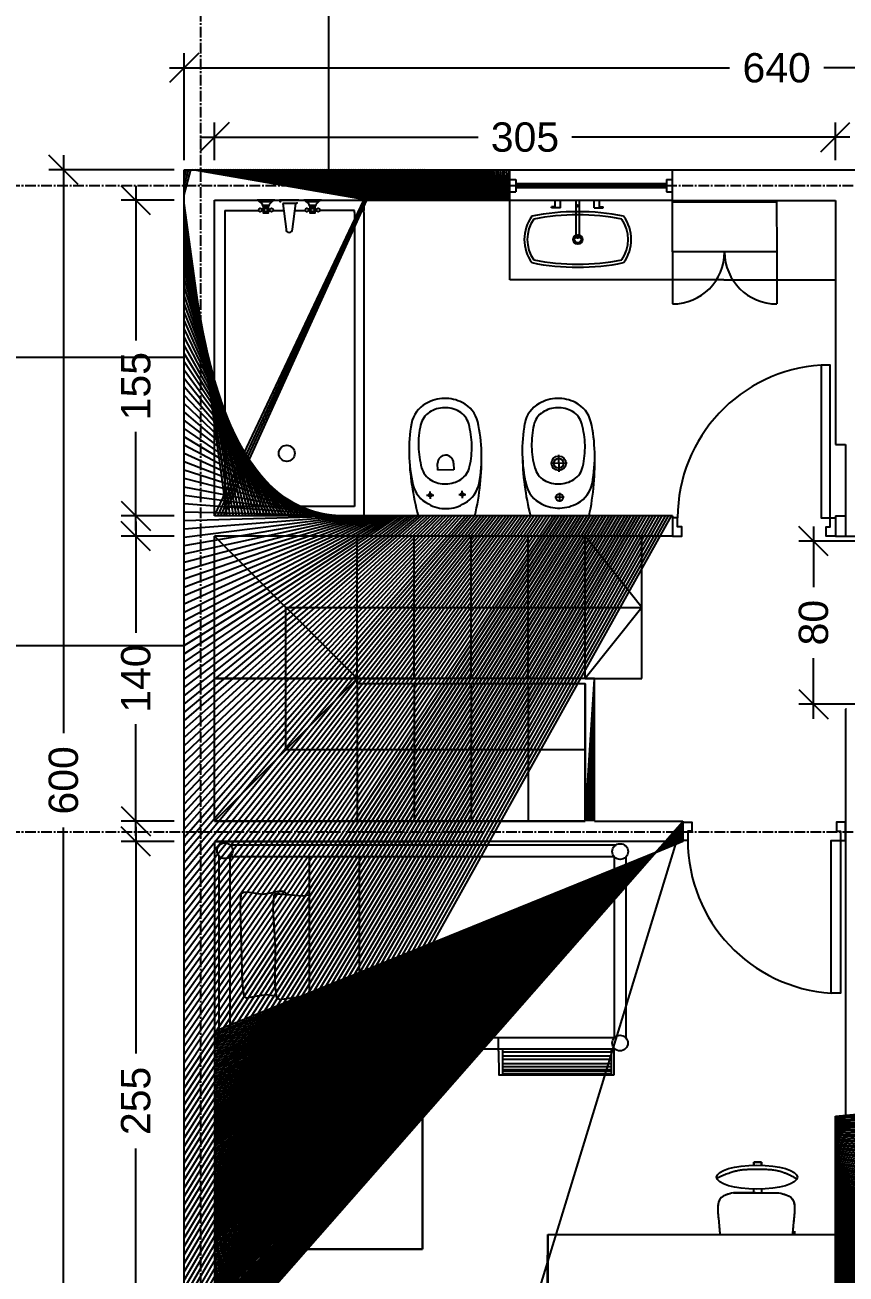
# Model space of a CAD drawing. Header units: inches. Extents: x 1683361338 to 1683364737, y 2652218797 to 2652228464.
# Drawn here: x 1683363530 to 1683363934, y 2652223080 to 2652223693 of the extents above; entities that cross this region are included whole.
import ezdxf

# ---------------------------------------------------------------- set-up
doc = ezdxf.new("R2010")
doc.units = ezdxf.units.IN
doc.header["$MEASUREMENT"] = 0
doc.linetypes.add('CENTER2', pattern=[1.125, 0.75, -0.125, 0.125, -0.125])
doc.linetypes.add('HIDDEN', pattern=[0.375, 0.25, -0.125])
doc.layers.get('DEFPOINTS').update_dxf_attribs({"color": 210})
for name, color, linetype in [('A-ANNO-DIMS', 1, 'Continuous'), ('A-ANNO-SYMB', 3, 'Continuous'), ('A-DOOR-FULL', 4, 'Continuous'), ('A-FLOR-LEVL', 7, 'Continuous'), ('A-FLOR-OVHD', 3, 'HIDDEN'), ('A-FLOR-STRS', 4, 'Continuous'), ('A-FURN', 5, 'Continuous'), ('A-FURNITURE', 9, 'Continuous'), ('A-GLAZ-FULL', 4, 'Continuous'), ('A-WALL-FULL-EXTR', 7, 'Continuous'), ('A-WALL-FULL-INTR', 7, 'Continuous'), ('G-ANNO-NPLT', 210, 'Continuous'), ('PROIETTATO', 2, 'Continuous')]:
    doc.layers.add(name, color=color, linetype=linetype)
doc.styles.add('ARIAL', font='Arial.ttf')
doc.dimstyles.new('TICK_36', dxfattribs={"dimtxt": 3.6, "dimasz": 3.6, "dimexe": 1.8, "dimexo": 1.2, "dimgap": 1.8, "dimtad": 0, "dimdec": 0, "dimzin": 0, "dimdsep": 46, "dimtxsty": 'ARIAL', "dimblk": 'OBLIQUE', "dimcen": 1.8, "dimdle": 1.8, "dimclrd": 256, "dimclrt": 256, "dimadec": 0, "dimazin": 0, "dimtfac": 1, "dimtdec": 0, "dimtmove": 1, "dimatfit": 3, "dimldrblk": 'OPEN90', "dimfxl": 1, "dimtfill": 1, "dimtolj": 1, "dimtzin": 0, "dimarcsym": 0})
pattern_1 = [(45, (821.122209072113, 3.615878105163574), (-2.474873734152916, 2.474873734152916), [])]

# ---------------------------------------------------------------- blocks, each defined once
blk = doc.blocks.new('_Oblique')
at = {"color": 0, "linetype": 'ByBlock', "lineweight": -2}
blk.add_line((-0.5, -0.5), (0.5, 0.5), dxfattribs=at)
blk = doc.blocks.new('*D155')
at = {"layer": 'A-ANNO-DIMS', "color": 0, "lineweight": -2, "ltscale": 5, "transparency": 16777216}
for p, q in [((1683363608.569101, 2652223627.049181), (1683363608.569101, 2652223679.487602)), ((1683364248.569104, 2652223627.111681), (1683364248.569104, 2652223679.487602))]:
    blk.add_line(p, q, dxfattribs=at)
at = {"layer": 'A-ANNO-DIMS', "lineweight": -2, "ltscale": 5, "transparency": 16777216}
for p, q in [((1683363601.369101, 2652223672.287602), (1683363876.53763, 2652223672.287602)), ((1683364255.769104, 2652223672.287602), (1683363922.959458, 2652223672.287602))]:
    blk.add_line(p, q, dxfattribs=at)
at = {"layer": 'DEFPOINTS', "color": 0, "ltscale": 5, "transparency": 16777216}
for p in [(1683364248.569104, 2652223672.287602), (1683363608.569101, 2652223622.249181), (1683364248.569104, 2652223622.311681)]:
    blk.add_point(p, dxfattribs=at)
at = {"layer": 'A-ANNO-DIMS', "lineweight": -2, "ltscale": 5, "transparency": 16777216, "xscale": 14.4, "yscale": 14.4, "zscale": 14.4, "rotation": 180}
blk.add_blockref('_Oblique', (1683363608.569101, 2652223672.287602), dxfattribs=at)
at = {"layer": 'A-ANNO-DIMS', "lineweight": -2, "ltscale": 5, "transparency": 16777216, "xscale": 14.4, "yscale": 14.4, "zscale": 14.4}
blk.add_blockref('_Oblique', (1683364248.569104, 2652223672.287602), dxfattribs=at)
at = {"layer": 'A-ANNO-DIMS', "lineweight": 25, "ltscale": 5, "transparency": 16777216, "insert": (1683363899.748544, 2652223672.287602), "char_height": 14.4, "attachment_point": 5, "style": 'ARIAL', "bg_fill": 3, "box_fill_scale": 1.25, "bg_fill_color": 256, "bg_fill_true_color": 13158600, "bg_fill_transparency": 0}
blk.add_mtext('\\A1;640', dxfattribs=at)
blk = doc.blocks.new('_Open90')
at = {"color": 0, "linetype": 'ByBlock', "lineweight": -2}
for p, q in [((-0.5, 0.5), (0, 0)), ((0, 0), (-1, 0)), ((0, 0), (-0.5, -0.5))]:
    blk.add_line(p, q, dxfattribs=at)
blk = doc.blocks.new('*D156')
at = {"layer": 'A-ANNO-DIMS', "lineweight": -2, "ltscale": 5, "transparency": 16777216}
for p, q in [((1683363549.339697, 2652223629.449181), (1683363549.339697, 2652223345.460094)), ((1683363549.339697, 2652223015.049179), (1683363549.339697, 2652223299.038266))]:
    blk.add_line(p, q, dxfattribs=at)
at = {"layer": 'A-ANNO-DIMS', "color": 0, "lineweight": -2, "ltscale": 5, "transparency": 16777216}
for p, q in [((1683363603.769101, 2652223622.249181), (1683363542.139697, 2652223622.249181)), ((1683363603.769101, 2652223022.249178), (1683363542.139697, 2652223022.249178))]:
    blk.add_line(p, q, dxfattribs=at)
at = {"layer": 'DEFPOINTS', "color": 0, "ltscale": 5, "transparency": 16777216}
for p in [(1683363608.569101, 2652223622.249181), (1683363549.339697, 2652223022.249178), (1683363608.569101, 2652223022.249178)]:
    blk.add_point(p, dxfattribs=at)
at = {"layer": 'A-ANNO-DIMS', "lineweight": -2, "ltscale": 5, "transparency": 16777216, "xscale": 14.4, "yscale": 14.4, "zscale": 14.4}
for p, rotation in [((1683363549.339697, 2652223622.249181), 90), ((1683363549.339697, 2652223022.249178), 270)]:
    blk.add_blockref('_Oblique', p, dxfattribs=dict(at, rotation=rotation))
at = {"layer": 'A-ANNO-DIMS', "lineweight": 25, "ltscale": 5, "transparency": 16777216, "insert": (1683363549.339697, 2652223322.24918), "char_height": 14.4, "attachment_point": 5, "rotation": 90, "style": 'ARIAL', "bg_fill": 3, "box_fill_scale": 1.25, "bg_fill_color": 256, "bg_fill_true_color": 13158600, "bg_fill_transparency": 0}
blk.add_mtext('\\A1;600', dxfattribs=at)
blk = doc.blocks.new('*D132')
at = {"layer": 'A-ANNO-DIMS', "lineweight": -2, "ltscale": 5, "transparency": 16777216}
for p, q in [((1683363584.900296, 2652223614.449181), (1683363584.900296, 2652223538.365406)), ((1683363584.900296, 2652223445.049181), (1683363584.900296, 2652223493.515202))]:
    blk.add_line(p, q, dxfattribs=at)
at = {"layer": 'A-ANNO-DIMS', "color": 0, "lineweight": -2, "ltscale": 5, "transparency": 16777216}
for p, q in [((1683363603.769101, 2652223607.249181), (1683363577.700296, 2652223607.249181)), ((1683363603.769101, 2652223452.24918), (1683363577.700296, 2652223452.24918))]:
    blk.add_line(p, q, dxfattribs=at)
at = {"layer": 'DEFPOINTS', "color": 0, "ltscale": 5, "transparency": 16777216}
for p in [(1683363608.569101, 2652223607.249181), (1683363584.900296, 2652223452.24918), (1683363608.569101, 2652223452.24918)]:
    blk.add_point(p, dxfattribs=at)
at = {"layer": 'A-ANNO-DIMS', "lineweight": -2, "ltscale": 5, "transparency": 16777216, "xscale": 14.4, "yscale": 14.4, "zscale": 14.4}
for p, rotation in [((1683363584.900296, 2652223607.249181), 90), ((1683363584.900296, 2652223452.24918), 270)]:
    blk.add_blockref('_Oblique', p, dxfattribs=dict(at, rotation=rotation))
at = {"layer": 'A-ANNO-DIMS', "lineweight": 25, "ltscale": 5, "transparency": 16777216, "insert": (1683363584.900296, 2652223515.940304), "char_height": 14.4, "attachment_point": 5, "rotation": 90, "style": 'ARIAL', "bg_fill": 3, "box_fill_scale": 1.25, "bg_fill_color": 256, "bg_fill_true_color": 13158600, "bg_fill_transparency": 0}
blk.add_mtext('\\A1;155', dxfattribs=at)
blk = doc.blocks.new('*D133')
at = {"layer": 'A-ANNO-DIMS', "lineweight": -2, "ltscale": 5, "transparency": 16777216}
for p, q in [((1683363584.902716, 2652223449.44918), (1683363584.902716, 2652223394.674283)), ((1683363584.902716, 2652223295.04918), (1683363584.902716, 2652223349.824078))]:
    blk.add_line(p, q, dxfattribs=at)
at = {"layer": 'A-ANNO-DIMS', "color": 0, "lineweight": -2, "ltscale": 5, "transparency": 16777216}
for p, q in [((1683363603.769101, 2652223442.24918), (1683363577.702716, 2652223442.24918)), ((1683363603.769101, 2652223302.24918), (1683363577.702716, 2652223302.24918))]:
    blk.add_line(p, q, dxfattribs=at)
at = {"layer": 'DEFPOINTS', "color": 0, "ltscale": 5, "transparency": 16777216}
for p in [(1683363608.569101, 2652223442.24918), (1683363584.902716, 2652223302.24918), (1683363608.569101, 2652223302.24918)]:
    blk.add_point(p, dxfattribs=at)
at = {"layer": 'A-ANNO-DIMS', "lineweight": -2, "ltscale": 5, "transparency": 16777216, "xscale": 14.4, "yscale": 14.4, "zscale": 14.4}
for p, rotation in [((1683363584.902716, 2652223442.24918), 90), ((1683363584.902716, 2652223302.24918), 270)]:
    blk.add_blockref('_Oblique', p, dxfattribs=dict(at, rotation=rotation))
at = {"layer": 'A-ANNO-DIMS', "lineweight": 25, "ltscale": 5, "transparency": 16777216, "insert": (1683363584.902716, 2652223372.249181), "char_height": 14.4, "attachment_point": 5, "rotation": 90, "style": 'ARIAL', "bg_fill": 3, "box_fill_scale": 1.25, "bg_fill_color": 256, "bg_fill_true_color": 13158600, "bg_fill_transparency": 0}
blk.add_mtext('\\A1;140', dxfattribs=at)
blk = doc.blocks.new('*D134')
at = {"layer": 'A-ANNO-DIMS', "lineweight": -2, "ltscale": 5, "transparency": 16777216}
for p, q in [((1683363584.859061, 2652223299.44918), (1683363584.859061, 2652223188.05832)), ((1683363584.859061, 2652223030.049179), (1683363584.859061, 2652223141.440039))]:
    blk.add_line(p, q, dxfattribs=at)
at = {"layer": 'A-ANNO-DIMS', "color": 0, "lineweight": -2, "ltscale": 5, "transparency": 16777216}
for p, q in [((1683363603.769101, 2652223292.24918), (1683363577.659061, 2652223292.24918)), ((1683363603.769101, 2652223037.249178), (1683363577.659061, 2652223037.249178))]:
    blk.add_line(p, q, dxfattribs=at)
at = {"layer": 'DEFPOINTS', "color": 0, "ltscale": 5, "transparency": 16777216}
for p in [(1683363608.569101, 2652223292.24918), (1683363584.859061, 2652223037.249178), (1683363608.569101, 2652223037.249178)]:
    blk.add_point(p, dxfattribs=at)
at = {"layer": 'A-ANNO-DIMS', "lineweight": -2, "ltscale": 5, "transparency": 16777216, "xscale": 14.4, "yscale": 14.4, "zscale": 14.4}
for p, rotation in [((1683363584.859061, 2652223292.24918), 90), ((1683363584.859061, 2652223037.249178), 270)]:
    blk.add_blockref('_Oblique', p, dxfattribs=dict(at, rotation=rotation))
at = {"layer": 'A-ANNO-DIMS', "lineweight": 25, "ltscale": 5, "transparency": 16777216, "insert": (1683363584.859061, 2652223164.74918), "char_height": 14.4, "attachment_point": 5, "rotation": 90, "style": 'ARIAL', "bg_fill": 3, "box_fill_scale": 1.25, "bg_fill_color": 256, "bg_fill_true_color": 13158600, "bg_fill_transparency": 0}
blk.add_mtext('\\A1;255', dxfattribs=at)
blk = doc.blocks.new('*D138')
at = {"layer": 'A-ANNO-DIMS', "color": 0, "lineweight": -2, "ltscale": 5, "transparency": 16777216}
for p, q in [((1683363623.569101, 2652223627.049181), (1683363623.569101, 2652223645.443141)), ((1683363928.569102, 2652223627.049181), (1683363928.569102, 2652223645.443141))]:
    blk.add_line(p, q, dxfattribs=at)
at = {"layer": 'A-ANNO-DIMS', "lineweight": -2, "ltscale": 5, "transparency": 16777216}
for p, q in [((1683363616.369101, 2652223638.243141), (1683363753.05464, 2652223638.243141)), ((1683363935.769102, 2652223638.243141), (1683363799.083562, 2652223638.243141))]:
    blk.add_line(p, q, dxfattribs=at)
at = {"layer": 'DEFPOINTS', "color": 0, "ltscale": 5, "transparency": 16777216}
for p in [(1683363928.569102, 2652223638.243141), (1683363623.569101, 2652223622.249181), (1683363928.569102, 2652223622.249181)]:
    blk.add_point(p, dxfattribs=at)
at = {"layer": 'A-ANNO-DIMS', "lineweight": -2, "ltscale": 5, "transparency": 16777216, "xscale": 14.4, "yscale": 14.4, "zscale": 14.4, "rotation": 180}
blk.add_blockref('_Oblique', (1683363623.569101, 2652223638.243141), dxfattribs=at)
at = {"layer": 'A-ANNO-DIMS', "lineweight": -2, "ltscale": 5, "transparency": 16777216, "xscale": 14.4, "yscale": 14.4, "zscale": 14.4}
blk.add_blockref('_Oblique', (1683363928.569102, 2652223638.243141), dxfattribs=at)
at = {"layer": 'A-ANNO-DIMS', "lineweight": 25, "ltscale": 5, "transparency": 16777216, "insert": (1683363776.069101, 2652223638.243141), "char_height": 14.4, "attachment_point": 5, "style": 'ARIAL', "bg_fill": 3, "box_fill_scale": 1.25, "bg_fill_color": 256, "bg_fill_true_color": 13158600, "bg_fill_transparency": 0}
blk.add_mtext('\\A1;305', dxfattribs=at)
blk = doc.blocks.new('*D139')
at = {"layer": 'A-ANNO-DIMS', "lineweight": -2, "ltscale": 5, "transparency": 16777216}
for p, q in [((1683363917.892712, 2652223446.94918), (1683363917.892712, 2652223417.164733)), ((1683363917.892712, 2652223352.549181), (1683363917.892712, 2652223382.333628))]:
    blk.add_line(p, q, dxfattribs=at)
at = {"layer": 'A-ANNO-DIMS', "color": 0, "lineweight": -2, "ltscale": 5, "transparency": 16777216}
for p, q in [((1683363938.269102, 2652223439.74918), (1683363910.692712, 2652223439.74918)), ((1683363938.084646, 2652223359.74918), (1683363910.692712, 2652223359.74918))]:
    blk.add_line(p, q, dxfattribs=at)
at = {"layer": 'DEFPOINTS', "color": 0, "ltscale": 5, "transparency": 16777216}
for p in [(1683363943.069102, 2652223439.74918), (1683363917.892712, 2652223359.74918), (1683363942.884646, 2652223359.74918)]:
    blk.add_point(p, dxfattribs=at)
at = {"layer": 'A-ANNO-DIMS', "lineweight": -2, "ltscale": 5, "transparency": 16777216, "xscale": 14.4, "yscale": 14.4, "zscale": 14.4}
for p, rotation in [((1683363917.892712, 2652223439.74918), 90), ((1683363917.892712, 2652223359.74918), 270)]:
    blk.add_blockref('_Oblique', p, dxfattribs=dict(at, rotation=rotation))
at = {"layer": 'A-ANNO-DIMS', "lineweight": 25, "ltscale": 5, "transparency": 16777216, "insert": (1683363917.892712, 2652223399.749181), "char_height": 14.4, "attachment_point": 5, "rotation": 90, "style": 'ARIAL', "bg_fill": 3, "box_fill_scale": 1.25, "bg_fill_color": 256, "bg_fill_true_color": 13158600, "bg_fill_transparency": 0}
blk.add_mtext('\\A1;80', dxfattribs=at)

msp = doc.modelspace()

# ---------------------------------------------------------------- hatches: boundary and pattern name
at = {"layer": 'G-ANNO-NPLT', "ltscale": 11}
h = msp.add_hatch(dxfattribs=at)
h.set_pattern_fill('ANSI31', color=256, scale=28)
h.set_pattern_definition(pattern_1)
h.paths.add_polyline_path([(1683363623.569101, 2652223442.24918), (1683363848.569102, 2652223442.24918), (1683363848.569102, 2652223452.24918), (1683363623.569101, 2652223452.24918), (1683363623.569101, 2652223607.249181), (1683363696.920891, 2652223607.249181), (1683363768.569101, 2652223607.249181), (1683363768.569101, 2652223622.249181), (1683363608.569101, 2652223622.249181), (1683363608.569101, 2652223022.249178), (1683363768.569101, 2652223022.249178), (1683363768.569101, 2652223024.249178), (1683363768.569101, 2652223037.249178), (1683363623.569101, 2652223037.249178), (1683363623.569101, 2652223199.851028), (1683363623.569101, 2652223239.749179), (1683363623.569101, 2652223286.513013), (1683363624.777858, 2652223287.639212, -0.4142135623730949), (1683363628.633448, 2652223291.494801), (1683363623.569101, 2652223292.24918), (1683363721.211988, 2652223292.24918), (1683363853.569102, 2652223292.24918), (1683363853.569102, 2652223302.24918), (1683363623.569101, 2652223302.24918)])
h = msp.add_hatch(dxfattribs=at)
h.set_pattern_fill('ANSI31', color=256, scale=28)
h.set_pattern_definition(pattern_1)
h.paths.add_polyline_path([(1683364068.586209, 2652223622.249181), (1683363943.569102, 2652223622.249181), (1683363928.569102, 2652223622.249181), (1683363848.569102, 2652223622.249181), (1683363848.569102, 2652223607.147754), (1683363899.746269, 2652223607.147754), (1683363928.569102, 2652223607.147754), (1683363928.569102, 2652223487.249181), (1683363933.569102, 2652223487.249181), (1683363933.569102, 2652223442.24918), (1683363943.069102, 2652223442.24918), (1683363943.069102, 2652223487.249181), (1683363976.481963, 2652223487.249181), (1683363976.481963, 2652223487.682783), (1683363976.481963, 2652223489.18616), (1683363974.37455, 2652223489.18616), (1683363974.37455, 2652223496.488277), (1683363976.481963, 2652223496.488277), (1683363976.481963, 2652223497.991654), (1683363943.569102, 2652223497.991654), (1683363943.569102, 2652223612.249181), (1683364068.586209, 2652223612.249181)])
h.paths.add_polyline_path([(1683364258.5691, 2652223622.249181), (1683364248.569104, 2652223622.249181), (1683364148.586209, 2652223622.249181), (1683364148.586209, 2652223612.249181), (1683364248.001793, 2652223612.249181), (1683364248.569104, 2652223612.249181), (1683364248.569104, 2652223497.991654), (1683364058.626745, 2652223497.991654), (1683364058.626745, 2652223496.499009), (1683364118.332582, 2652223496.499009), (1683364139.121443, 2652223496.499009), (1683364139.121443, 2652223489.249014), (1683364118.332582, 2652223489.249014), (1683364058.626745, 2652223489.249014), (1683364058.626745, 2652223487.756368), (1683364248.001793, 2652223487.756368), (1683364248.569104, 2652223487.756368), (1683364248.569104, 2652223167.249179), (1683364211.863545, 2652223167.249179), (1683364211.863545, 2652223157.249178), (1683364258.569099, 2652223157.249178)])
h = msp.add_hatch(dxfattribs=at)
h.set_pattern_fill('ANSI31', color=256, scale=28)
h.set_pattern_definition(pattern_1)
h.paths.add_polyline_path([(1683363805.569102, 2652223372.24918), (1683363693.569101, 2652223372.24918), (1683363693.569101, 2652223369.74918), (1683363805.569102, 2652223369.74918)])
h = msp.add_hatch(dxfattribs=at)
h.set_pattern_fill('ANSI31', color=256, scale=28)
h.set_pattern_definition(pattern_1)
h.paths.add_polyline_path([(1683363810.249074, 2652223372.24918), (1683363805.569102, 2652223372.24918), (1683363805.569102, 2652223369.680226), (1683363805.569102, 2652223302.24918), (1683363810.249074, 2652223302.24918)])
h = msp.add_hatch(dxfattribs=at)
h.set_pattern_fill('ANSI31', color=256, scale=28)
h.set_pattern_definition(pattern_1)
h.paths.add_polyline_path([(1683364028.569102, 2652223166.749179), (1683364028.569102, 2652223157.249179), (1683364028.569103, 2652223157.249179), (1683364047.345394, 2652223157.249179), (1683364047.345394, 2652223166.749179)])
h.paths.add_polyline_path([(1683363928.569102, 2652223037.249178), (1683363848.569102, 2652223037.249178), (1683363848.569102, 2652223022.249178), (1683363928.569102, 2652223022.249178), (1683363943.638684, 2652223022.249178), (1683363943.568845, 2652223157.749179), (1683363943.569102, 2652223157.749179), (1683363943.569102, 2652223166.749179), (1683363943.569102, 2652223357.24918), (1683363943.069102, 2652223357.24918), (1683363934.069102, 2652223357.24918), (1683363933.569102, 2652223357.24918), (1683363933.569102, 2652223157.249179), (1683363928.569102, 2652223157.249179)])

# ---------------------------------------------------------------- linework, layer by layer
at = {"linetype": 'Continuous'}
msp.add_line((1683363934.069102, 2652223357.24918), (1683363933.569102, 2652223357.24918), dxfattribs=at)
at = {"layer": 'A-DOOR-FULL', "linetype": 'Continuous'}
for points in [[(1683363921.569102, 2652223526.24918), (1683363921.569102, 2652223451.24918), (1683363926.069102, 2652223451.24918), (1683363926.069102, 2652223526.24918), (1683363921.569102, 2652223526.24918)], [(1683363851.069102, 2652223451.24918), (1683363848.569102, 2652223451.24918), (1683363848.569102, 2652223442.24918), (1683363853.069102, 2652223442.24918), (1683363853.069102, 2652223446.74918), (1683363851.069102, 2652223446.74918), (1683363851.069102, 2652223451.24918)], [(1683363926.069102, 2652223451.24918), (1683363928.569102, 2652223451.24918), (1683363928.569102, 2652223442.24918), (1683363924.069102, 2652223442.24918), (1683363924.069102, 2652223446.74918), (1683363926.069102, 2652223446.74918), (1683363926.069102, 2652223451.24918)], [(1683363856.069102, 2652223292.74918), (1683363853.569102, 2652223292.74918), (1683363853.569102, 2652223301.74918), (1683363858.069102, 2652223301.74918), (1683363858.069102, 2652223297.24918), (1683363856.069102, 2652223297.24918), (1683363856.069102, 2652223292.74918)], [(1683363931.069102, 2652223292.74918), (1683363933.569102, 2652223292.74918), (1683363933.569102, 2652223301.74918), (1683363929.069102, 2652223301.74918), (1683363929.069102, 2652223297.24918), (1683363931.069102, 2652223297.24918), (1683363931.069102, 2652223292.74918)], [(1683363926.569102, 2652223217.74918), (1683363926.569102, 2652223292.74918), (1683363931.069102, 2652223292.74918), (1683363931.069102, 2652223217.74918), (1683363926.569102, 2652223217.74918)]]:
    msp.add_lwpolyline(points, dxfattribs=at)
for centre, start, end in [((1683363926.317703, 2652223451.150496), 93.61807418549402, 179.9248678905419), ((1683363931.317703, 2652223292.847864), 180.075132109458, 266.381925814506)]:
    msp.add_arc(centre, 75.24866536258305, start, end, dxfattribs=at)
at = {"layer": 'A-FLOR-LEVL', "linetype": 'Continuous'}
for p, q in [((1683363848.569102, 2652223452.24918), (1683363848.569102, 2652223442.24918)), ((1683363928.569102, 2652223452.24918), (1683363933.569102, 2652223452.24918)), ((1683363928.569102, 2652223452.24918), (1683363928.569102, 2652223442.24918)), ((1683363928.569102, 2652223442.24918), (1683363933.569102, 2652223442.24918)), ((1683363933.569102, 2652223442.24918), (1683363943.069102, 2652223442.24918)), ((1683363933.569102, 2652223357.24918), (1683363933.569102, 2652223157.249179)), ((1683363623.569101, 2652223292.24918), (1683363721.211988, 2652223292.24918))]:
    msp.add_line(p, q, dxfattribs=at)
at = {"layer": 'A-FLOR-OVHD', "linetype": 'Continuous'}
for p, q in [((1683363833.569102, 2652223407.24918), (1683363805.569102, 2652223442.24918)), ((1683363658.569101, 2652223337.24918), (1683363658.569101, 2652223407.24918)), ((1683363658.569101, 2652223407.24918), (1683363833.569102, 2652223407.24918)), ((1683363833.569102, 2652223407.24918), (1683363805.569102, 2652223372.24918)), ((1683363805.569102, 2652223337.24918), (1683363658.569101, 2652223337.24918))]:
    msp.add_line(p, q, dxfattribs=at)
at = {"layer": 'A-FLOR-STRS', "linetype": 'Continuous'}
for p, q in [((1683363693.569101, 2652223372.24918), (1683363623.569101, 2652223442.24918)), ((1683363693.569101, 2652223372.24918), (1683363693.569101, 2652223442.24918)), ((1683363721.569101, 2652223372.24918), (1683363721.569101, 2652223442.24918)), ((1683363749.569101, 2652223372.24918), (1683363749.569101, 2652223442.24918)), ((1683363777.569101, 2652223372.24918), (1683363777.569101, 2652223442.24918)), ((1683363805.569102, 2652223372.24918), (1683363805.569102, 2652223442.24918)), ((1683363833.569102, 2652223372.24918), (1683363833.569102, 2652223442.24918)), ((1683363693.569101, 2652223372.24918), (1683363623.569101, 2652223372.24918)), ((1683363623.569101, 2652223372.24918), (1683363728.418864, 2652223372.24918)), ((1683363693.569101, 2652223372.24918), (1683363623.569101, 2652223302.24918)), ((1683363693.569101, 2652223372.24918), (1683363693.569101, 2652223302.24918)), ((1683363805.569102, 2652223372.24918), (1683363833.569102, 2652223372.24918)), ((1683363721.569101, 2652223369.74918), (1683363721.569101, 2652223302.24918)), ((1683363749.569101, 2652223369.74918), (1683363749.569101, 2652223302.24918)), ((1683363777.569101, 2652223369.74918), (1683363777.569101, 2652223302.24918)), ((1683363805.569102, 2652223369.74918), (1683363805.569102, 2652223302.24918))]:
    msp.add_line(p, q, dxfattribs=at)
at = {"layer": 'A-FURN', "linetype": 'Continuous'}
for p, q in [((1683363848.569102, 2652223602.249181), (1683363848.569102, 2652223622.249181)), ((1683363651.574944, 2652223606.458505), (1683363645.983597, 2652223606.458505)), ((1683363663.407701, 2652223605.667829), (1683363657.08229, 2652223605.667829)), ((1683363657.08229, 2652223605.667829), (1683363658.663643, 2652223593.017006)), ((1683363661.826349, 2652223593.017006), (1683363663.407701, 2652223605.667829)), ((1683363674.50456, 2652223606.458505), (1683363668.913213, 2652223606.458505)), ((1683363696.920891, 2652223601.2194), (1683363696.920891, 2652223607.249181)), ((1683363696.920891, 2652223607.249181), (1683363696.920891, 2652223602.249181)), ((1683363768.569101, 2652223568.179601), (1683363768.569101, 2652223607.249181)), ((1683363790.849893, 2652223606.392257), (1683363790.849893, 2652223607.249181)), ((1683363790.849893, 2652223604.074796), (1683363790.849893, 2652223606.392257)), ((1683363793.474742, 2652223606.392257), (1683363793.474742, 2652223607.249181)), ((1683363793.474742, 2652223603.489509), (1683363793.474742, 2652223606.392257)), ((1683363801.209347, 2652223606.392257), (1683363801.209347, 2652223607.249181)), ((1683363801.209347, 2652223597.907141), (1683363801.209347, 2652223606.392257)), ((1683363802.834078, 2652223606.392257), (1683363802.834078, 2652223607.249181)), ((1683363802.834078, 2652223597.804428), (1683363802.834078, 2652223606.392257)), ((1683363810.11099, 2652223606.392257), (1683363810.11099, 2652223607.249181)), ((1683363810.11099, 2652223603.489509), (1683363810.11099, 2652223606.392257)), ((1683363812.735839, 2652223606.392257), (1683363812.735839, 2652223607.249181)), ((1683363812.735839, 2652223604.074796), (1683363812.735839, 2652223606.392257)), ((1683363628.569101, 2652223602.249181), (1683363628.569101, 2652223462.874236)), ((1683363628.569101, 2652223602.249181), (1683363640.692529, 2652223602.249181)), ((1683363640.692529, 2652223602.249181), (1683363645.167826, 2652223602.249181)), ((1683363647.594173, 2652223602.900461), (1683363646.803497, 2652223602.900461)), ((1683363647.594173, 2652223602.109785), (1683363646.803497, 2652223602.109785)), ((1683363647.259622, 2652223604.877152), (1683363650.275705, 2652223604.877152)), ((1683363649.966202, 2652223602.900461), (1683363650.756879, 2652223602.900461)), ((1683363649.966202, 2652223602.109785), (1683363650.756879, 2652223602.109785)), ((1683363652.393697, 2652223602.249181), (1683363657.509621, 2652223602.249181)), ((1683363662.980371, 2652223602.249181), (1683363668.096295, 2652223602.249181)), ((1683363670.523789, 2652223602.900461), (1683363669.733113, 2652223602.900461)), ((1683363670.523789, 2652223602.109785), (1683363669.733113, 2652223602.109785)), ((1683363670.189238, 2652223604.877152), (1683363673.205321, 2652223604.877152)), ((1683363672.895818, 2652223602.900461), (1683363673.686495, 2652223602.900461)), ((1683363672.895818, 2652223602.109785), (1683363673.686495, 2652223602.109785)), ((1683363675.765147, 2652223602.249181), (1683363675.32314, 2652223602.249181)), ((1683363692.30758, 2652223602.249181), (1683363675.765147, 2652223602.249181)), ((1683363692.30758, 2652223601.2194), (1683363692.30758, 2652223602.249181)), ((1683363692.30758, 2652223601.2194), (1683363692.30758, 2652223456.844454)), ((1683363696.920891, 2652223601.2194), (1683363696.920891, 2652223456.844454)), ((1683363789.041691, 2652223603.489509), (1683363789.032779, 2652223604.074796)), ((1683363790.849893, 2652223604.074796), (1683363789.032779, 2652223604.074796)), ((1683363793.474742, 2652223603.489509), (1683363789.041691, 2652223603.489509)), ((1683363810.11099, 2652223603.489509), (1683363814.544041, 2652223603.489509)), ((1683363812.735839, 2652223604.074796), (1683363814.552953, 2652223604.074796)), ((1683363814.544041, 2652223603.489509), (1683363814.552953, 2652223604.074796)), ((1683363801.209347, 2652223589.422024), (1683363801.209347, 2652223597.907141)), ((1683363802.834078, 2652223589.319311), (1683363802.834078, 2652223597.907141)), ((1683363848.569102, 2652223581.923497), (1683363848.569102, 2652223556.334914)), ((1683363899.746269, 2652223581.923497), (1683363899.746269, 2652223556.334914)), ((1683363873.756434, 2652223568.179601), (1683363768.569101, 2652223568.179601)), ((1683363873.756434, 2652223568.179601), (1683363928.569102, 2652223568.179601)), ((1683363733.197471, 2652223474.607744), (1683363733.119664, 2652223477.990063)), ((1683363740.990582, 2652223478.171126), (1683363741.068389, 2652223474.788808)), ((1683363796.773708, 2652223478.128412), (1683363788.541556, 2652223477.939038)), ((1683363792.562946, 2652223482.149801), (1683363792.752319, 2652223473.917649)), ((1683363741.068389, 2652223474.788808), (1683363733.197471, 2652223474.607744)), ((1683363729.576668, 2652223460.598688), (1683363729.49484, 2652223464.155791)), ((1683363745.329552, 2652223460.961069), (1683363745.247724, 2652223464.518172)), ((1683363628.569101, 2652223462.874236), (1683363628.569101, 2652223456.844454)), ((1683363727.757203, 2652223462.336326), (1683363731.314306, 2652223462.418153)), ((1683363743.510087, 2652223462.698706), (1683363747.067189, 2652223462.780534)), ((1683363795.278671, 2652223461.342659), (1683363790.806885, 2652223461.23979)), ((1683363792.991343, 2652223463.527118), (1683363793.094213, 2652223459.055331)), ((1683363692.30758, 2652223456.844454), (1683363628.569101, 2652223456.844454)), ((1683363696.920891, 2652223456.844454), (1683363696.895933, 2652223452.24918)), ((1683363820.837052, 2652223290.490167), (1683363631.229141, 2652223290.490167)), ((1683363625.744964, 2652223195.537931), (1683363625.744964, 2652223285.120827)), ((1683363631.243861, 2652223195.785317), (1683363631.243861, 2652223284.722092)), ((1683363819.924028, 2652223284.66351), (1683363631.243861, 2652223284.722092)), ((1683363670.080904, 2652223284.762039), (1683363670.080904, 2652223196.21272)), ((1683363694.76047, 2652223195.726351), (1683363694.76047, 2652223284.579859)), ((1683363819.924028, 2652223284.66351), (1683363819.924028, 2652223195.805138)), ((1683363825.744964, 2652223195.805138), (1683363825.744964, 2652223284.655439)), ((1683363652.123706, 2652223267.137252), (1683363654.79961, 2652223267.827673)), ((1683363654.79961, 2652223267.827673), (1683363657.151378, 2652223267.850042)), ((1683363657.151378, 2652223267.850042), (1683363658.32478, 2652223267.145561)), ((1683363658.32478, 2652223267.145561), (1683363658.501757, 2652223266.226979)), ((1683363655.394348, 2652223214.6362), (1683363669.290794, 2652223216.556607)), ((1683363669.290794, 2652223216.556607), (1683363670.080904, 2652223216.475143)), ((1683363819.924028, 2652223195.805138), (1683363631.222107, 2652223195.805138)), ((1683363763.140685, 2652223189.15106), (1683363763.140685, 2652223195.805138)), ((1683363825.744964, 2652223195.805138), (1683363825.744964, 2652223195.646648)), ((1683363819.924028, 2652223190.216414), (1683363631.360029, 2652223190.216414)), ((1683363633.387231, 2652223189.626729), (1683363633.387231, 2652223190.216414)), ((1683363633.387231, 2652223189.626729), (1683363633.387231, 2652223091.977165)), ((1683363725.701206, 2652223091.977165), (1683363725.701206, 2652223190.216414)), ((1683363763.140685, 2652223189.15106), (1683363763.241534, 2652223177.931693)), ((1683363764.958782, 2652223190.205585), (1683363764.958782, 2652223177.540146)), ((1683363764.958782, 2652223188.8179), (1683363818.388013, 2652223188.8179)), ((1683363818.388013, 2652223190.21227), (1683363818.388013, 2652223177.560425)), ((1683363819.849401, 2652223177.528558), (1683363819.924028, 2652223190.216414)), ((1683363819.924028, 2652223190.216414), (1683363820.31473, 2652223190.216414)), ((1683363818.388013, 2652223186.667623), (1683363764.958782, 2652223186.667623)), ((1683363764.958782, 2652223185.189239), (1683363818.388013, 2652223185.189239)), ((1683363818.388013, 2652223183.038739), (1683363764.958782, 2652223183.038739)), ((1683363764.958782, 2652223181.694955), (1683363818.388013, 2652223181.694955)), ((1683363763.107068, 2652223177.528558), (1683363819.849401, 2652223177.528558)), ((1683363763.241534, 2652223177.931693), (1683363763.241534, 2652223177.533906)), ((1683363818.388013, 2652223180.08197), (1683363764.958782, 2652223180.08197)), ((1683363764.958782, 2652223179.410078), (1683363818.388013, 2652223179.410078)), ((1683363818.388013, 2652223177.931693), (1683363764.958782, 2652223177.931693)), ((1683363888.520296, 2652223133.18255), (1683363888.508566, 2652223134.611391)), ((1683363888.508566, 2652223134.611391), (1683363892.284031, 2652223134.611391)), ((1683363888.508566, 2652223133.332161), (1683363888.510473, 2652223133.252063)), ((1683363892.284031, 2652223134.611391), (1683363892.312827, 2652223133.16298)), ((1683363888.373924, 2652223121.394518), (1683363888.382926, 2652223119.577856)), ((1683363892.304396, 2652223121.423997), (1683363892.327954, 2652223119.578237)), ((1683363889.3759, 2652223119.593874), (1683363878.496308, 2652223119.593874)), ((1683363889.3759, 2652223119.593874), (1683363900.84639, 2652223119.593874)), ((1683363787.358537, 2652223099.163557), (1683363928.569102, 2652223099.163557)), ((1683363787.358537, 2652223099.163557), (1683363787.358537, 2652223037.249178)), ((1683363908.584572, 2652223100.82887), (1683363908.519056, 2652223099.163557)), ((1683363633.387231, 2652223091.977165), (1683363725.701206, 2652223091.977165))]:
    msp.add_line(p, q, dxfattribs=at)
at = {"layer": 'A-FURN', "ltscale": 11}
for p, q in [((1683363892.284031, 2652223134.611391), (1683363888.508566, 2652223134.611391)), ((1683363888.508566, 2652223134.611391), (1683363888.520296, 2652223133.182559)), ((1683363892.312827, 2652223133.16298), (1683363892.284031, 2652223134.611391)), ((1683363888.373924, 2652223121.394518), (1683363888.382926, 2652223119.593874)), ((1683363892.304515, 2652223121.410234), (1683363892.327819, 2652223119.593874)), ((1683363878.496308, 2652223119.593874), (1683363900.84639, 2652223119.593874))]:
    msp.add_line(p, q, dxfattribs=at)
at = {"layer": 'A-FURN', "linetype": 'Continuous'}
for points in [[(1683363848.561165, 2652223606.434607), (1683363899.738332, 2652223606.434607), (1683363899.746269, 2652223581.923497), (1683363848.569102, 2652223581.923497)], [(1683363649.966202, 2652223604.086476), (1683363649.966202, 2652223600.92377), (1683363647.594173, 2652223600.92377), (1683363647.594173, 2652223604.086476)], [(1683363672.895818, 2652223604.086476), (1683363672.895818, 2652223600.92377), (1683363670.523789, 2652223600.92377), (1683363670.523789, 2652223604.086476)]]:
    msp.add_lwpolyline(points, close=True, dxfattribs=at)
for points in [[(1683363638.027047, 2652223216.0226), (1683363637.225966, 2652223222.801815), (1683363636.725622, 2652223241.354745), (1683363636.225278, 2652223259.907676), (1683363636.65981, 2652223266.720214), (1683363637.878763, 2652223267.371344), (1683363639.732184, 2652223267.421328), (1683363647.124582, 2652223266.374973), (1683363652.123706, 2652223267.137252)], [(1683363653.235482, 2652223222.271684), (1683363653.32433, 2652223222.617707), (1683363653.458454, 2652223240.569492), (1683363652.340303, 2652223259.105761), (1683363652.782892, 2652223265.619546), (1683363653.375476, 2652223266.571489), (1683363655.636658, 2652223266.555985), (1683363666.634901, 2652223265.580677)], [(1683363666.634901, 2652223265.580677), (1683363670.080904, 2652223265.987881)], [(1683363655.394348, 2652223214.6362), (1683363654.142072, 2652223215.220685), (1683363653.340991, 2652223221.9999), (1683363653.235482, 2652223222.271684)], [(1683363638.027047, 2652223216.0226), (1683363639.279322, 2652223215.438115), (1683363644.570256, 2652223216.321966), (1683363648.881786, 2652223217.051389)], [(1683363648.881786, 2652223217.051389), (1683363653.799846, 2652223216.447968)]]:
    msp.add_lwpolyline(points, dxfattribs=at)
at = {"layer": 'A-FURN', "ltscale": 11}
for points in [[(1683363725.701206, 2652223091.977165), (1683363633.387231, 2652223091.977165), (1683363633.387231, 2652223189.626729), (1683363725.701206, 2652223189.626729)], [(1683363787.358537, 2652223099.163557), (1683363928.569102, 2652223099.163557), (1683363928.090744, 2652223039.215371), (1683363786.880179, 2652223039.215371)]]:
    msp.add_lwpolyline(points, close=True, dxfattribs=at)
at = {"layer": 'A-FURN', "linetype": 'Continuous'}
for centre, radius in [((1683363646.01282, 2652223602.505123), 0.8840031185207425), ((1683363648.780188, 2652223602.505123), 0.8840031185207425), ((1683363651.547555, 2652223602.505123), 0.8840031185207425), ((1683363668.942436, 2652223602.505123), 0.8840031185207425), ((1683363671.709804, 2652223602.505123), 0.8840031185207425), ((1683363674.477171, 2652223602.505123), 0.8840031185207425), ((1683363801.978368, 2652223604.54842), 0.4360151286268015), ((1683363802.022163, 2652223588.012662), 2.286681101630605), ((1683363802.022163, 2652223588.012662), 1.649001451133228), ((1683363659.005936, 2652223482.941333), 3.938320493990191), ((1683363792.657632, 2652223478.033725), 3.5580436814812), ((1683363792.657632, 2652223478.033725), 2.388972186137378), ((1683363729.535754, 2652223462.377239), 0.7624379746601349), ((1683363745.288638, 2652223462.73962), 0.7624379746601349), ((1683363793.042778, 2652223461.291224), 1.778795530876621), ((1683363628.633448, 2652223287.639212), 3.855589287395903), ((1683363822.844649, 2652223287.27463), 3.855589287395903), ((1683363628.636249, 2652223192.945259), 3.855589287395903), ((1683363822.783019, 2652223193.17836), 3.855589287395903)]:
    msp.add_circle(centre, radius, dxfattribs=at)
for centre, radius, start, end in [((1683363643.245453, 2652223602.900461), 4.507548216154478, 15.25511271258551, 74.74488369313643), ((1683363654.314923, 2652223602.900461), 4.507548216154478, 105.2550959392694, 164.7448872874145), ((1683363657.726913, 2652223607.893741), 2.317409960106142, 196.1501976068924, 253.8498061928307), ((1683363662.76311, 2652223607.893741), 2.317409960106142, 286.1501938071693, 343.8498023931076), ((1683363666.175069, 2652223602.900461), 4.507548216154478, 15.25511271258551, 74.74488369313643), ((1683363677.244539, 2652223602.900461), 4.507548216154478, 105.2550959392694, 164.7448872874145), ((1683363794.867865, 2652223588.012662), 19.14253589326, 143.4898671499115, 216.5101328500885), ((1683363802.022163, 2652223488.617746), 113.053811441638, 78.49956471015214, 101.5004352898479), ((1683363802.022163, 2652223488.617746), 111.5511352629784, 78.8019220505993, 101.1980779494007), ((1683363809.17646, 2652223588.012662), 19.14253589322399, 323.4898671499095, 36.5101328500885), ((1683363660.244996, 2652223593.017006), 1.581352836355142, 180, 0), ((1683363794.867865, 2652223588.012662), 17.63985971460041, 145.3376958908052, 214.6623041091948), ((1683363809.17646, 2652223588.012662), 17.63985971456438, 325.3376958908052, 34.66230410919484), ((1683363802.024959, 2652223589.422024), 0.8156121967058438, 180, 7.234648376003959), ((1683363848.569102, 2652223581.923497), 25.58858361700231, 270, 0), ((1683363899.746269, 2652223581.923497), 25.58858361735474, 180, 270), ((1683363802.022163, 2652223687.407577), 113.053811441638, 258.4995647101521, 281.5004352898479), ((1683363802.022163, 2652223687.407577), 111.5511352629784, 258.8019220505993, 281.1980779494007), ((1683363734.307539, 2652223494.971653), 14.23217552614918, 118.7428372135708, 169.1617278761821), ((1683363736.785788, 2652223490.999511), 18.90846177406397, 91.40218656715196, 119.5391142425009), ((1683363736.730112, 2652223490.99823), 18.90846176806116, 63.09649014121517, 91.23342257159884), ((1683363739.023085, 2652223495.08013), 14.23217552445824, 13.47388723437587, 63.89277014031089), ((1683363789.908961, 2652223494.972037), 14.23217552745275, 118.7428372135708, 169.1617278761821), ((1683363792.38721, 2652223490.999895), 18.90846177196499, 91.40218656715196, 119.5391142425009), ((1683363792.331534, 2652223490.998614), 18.90846177172713, 63.09649014121517, 91.23342257159884), ((1683363794.624507, 2652223495.080513), 14.23217552779876, 13.47388723437587, 63.89277014031089), ((1683363734.284942, 2652223494.966966), 9.65513416711632, 121.9864289249379, 168.7377165931626), ((1683363736.763937, 2652223490.998992), 14.33383392573447, 91.34173570556382, 121.9892641032662), ((1683363736.73999, 2652223490.998442), 14.33383392645985, 60.64634809193576, 91.29387091904638), ((1683363739.0339, 2652223495.076212), 9.655134164069805, 13.89789703090159, 60.6491861966579), ((1683363789.886364, 2652223494.96735), 9.655134165552994, 121.9864289249379, 168.7377165931626), ((1683363792.365359, 2652223490.999376), 14.33383392597135, 91.34173570556382, 121.9892641032662), ((1683363792.341412, 2652223490.998825), 14.33383392646108, 60.64634809193576, 91.29387091904638), ((1683363794.635322, 2652223495.076595), 9.655134165342215, 13.89789703090159, 60.6491861966579), ((1683363795.380632, 2652223484.32007), 76.24379745364834, 169.9291011907755, 192.7064994694775), ((1683363765.92561, 2652223487.331604), 42.198006892609, 166.9602532663619, 181.364281625348), ((1683363707.777805, 2652223485.993966), 42.19800689100935, 1.271338979344611, 15.67536253521681), ((1683363678.504396, 2652223481.631438), 76.2437974696116, 349.9291011907754, 12.7064994694776), ((1683363850.982054, 2652223484.320453), 76.2437974704607, 169.9291011907755, 192.7064994694775), ((1683363821.527032, 2652223487.331987), 42.198006892609, 166.9602532663619, 181.364281625348), ((1683363763.379227, 2652223485.994349), 42.19800689244246, 1.271338979344611, 15.67536253521681), ((1683363734.105819, 2652223481.631822), 76.24379747016859, 349.9291011907754, 12.7064994694776), ((1683363842.436834, 2652223485.366961), 123.3116351376712, 181.3012630015134, 195.5791882063226), ((1683363765.927184, 2652223487.263159), 42.19800689244246, 181.2713389793445, 195.6753625352167), ((1683363707.77938, 2652223485.925521), 42.19800689112967, 346.9602532663617, 1.364281625348214), ((1683363631.449831, 2652223480.513396), 123.3116350729898, 346.7494664743417, 1.334329652862414), ((1683363908.301169, 2652223484.572453), 133.5578038075128, 180.8603629877663, 194.0056301636943), ((1683363821.528607, 2652223487.263543), 42.19800689244246, 181.2713389793445, 195.6753625352167), ((1683363763.380802, 2652223485.925905), 42.198006892609, 346.9602532663617, 1.364281625348214), ((1683363676.835749, 2652223479.247801), 133.5578038073086, 348.343124186617, 1.77523158671389), ((1683363737.055123, 2652223478.080595), 3.936499988024973, 1.317796171427512, 181.3177961714274), ((1683363739.420048, 2652223478.290159), 9.655134164109187, 301.9864289249379, 348.7377165931625), ((1683363795.02147, 2652223478.290542), 9.6551341658752, 301.9864289249379, 348.7377165931625), ((1683363734.671089, 2652223478.180913), 9.655134161377797, 193.8978970309015, 240.6491861966579), ((1683363736.941053, 2652223482.258132), 14.33383393176212, 271.3178101423516, 301.9892641032591), ((1683363790.272512, 2652223478.181297), 9.655134164824368, 193.8978970309015, 240.6491861966579), ((1683363792.542475, 2652223482.258515), 14.33383392521673, 271.3178101423516, 301.9892641032591), ((1683363734.861943, 2652223470.871378), 14.23217552368577, 193.4738872343758, 243.8927701403109), ((1683363736.964999, 2652223482.258683), 14.33383392500152, 240.6463480919357, 271.3178101423516), ((1683363739.57749, 2652223470.979855), 14.23217552490616, 298.7428372135707, 349.1617278761821), ((1683363790.463366, 2652223470.871761), 14.23217552648569, 193.4738872343758, 243.8927701403109), ((1683363792.566422, 2652223482.259066), 14.33383392562981, 240.6463480919357, 271.3178101423516), ((1683363795.178912, 2652223470.980238), 14.23217552714124, 298.7428372135707, 349.1617278761821), ((1683363736.807028, 2652223471.490275), 15.71318188843088, 238.5090971084115, 272.6734596648481), ((1683363737.552888, 2652223471.678447), 15.88361848348659, 270.0537399382558, 303.9415096884647), ((1683363792.756339, 2652223474.953661), 18.90846177172713, 243.0964901412152, 271.2334225715988), ((1683363792.700663, 2652223474.95238), 18.90846177196499, 271.4021865671454, 299.5391142424938)]:
    msp.add_arc(centre, radius, start, end, dxfattribs=at)
at = {"layer": 'A-FURN', "ltscale": 11}
msp.add_ellipse((1683363890.074004, 2652223127.286747), major_axis=(19.85601115226745, 0), ratio=0.2978415770189018, dxfattribs=at)
for points in [[(1683363870.29649, 2652223126.920429), (1683363871.31888, 2652223127.358943), (1683363872.715915, 2652223127.949653), (1683363873.481702, 2652223128.265515), (1683363874.99749, 2652223128.865461), (1683363876.161163, 2652223129.296428), (1683363876.939158, 2652223129.567133), (1683363878.827071, 2652223130.154082), (1683363879.449792, 2652223130.322734), (1683363880.006269, 2652223130.461745), (1683363881.111402, 2652223130.702561), (1683363882.746966, 2652223130.96416), (1683363883.298249, 2652223131.024533), (1683363884.523029, 2652223131.111392), (1683363885.547024, 2652223131.14508), (1683363885.870506, 2652223131.150267), (1683363886.614043, 2652223131.155035), (1683363887.06613, 2652223131.154418), (1683363887.743433, 2652223131.150869), (1683363888.387611, 2652223131.147047), (1683363889.418308, 2652223131.146605), (1683363890.320088, 2652223131.154853), (1683363891.350529, 2652223131.168499), (1683363892.287908, 2652223131.178675), (1683363893.545038, 2652223131.178619), (1683363894.253646, 2652223131.166966), (1683363895.348325, 2652223131.125565), (1683363896.645344, 2652223131.03263), (1683363897.652779, 2652223130.924585), (1683363899.971051, 2652223130.541971), (1683363900.865171, 2652223130.338479), (1683363902.009907, 2652223130.026507), (1683363902.948208, 2652223129.725367), (1683363903.311262, 2652223129.597918), (1683363903.956856, 2652223129.356353), (1683363904.442098, 2652223129.162284), (1683363905.142417, 2652223128.863412), (1683363905.639854, 2652223128.637721), (1683363906.471947, 2652223128.235654), (1683363907.047273, 2652223127.941339), (1683363907.301494, 2652223127.807672), (1683363908.207027, 2652223127.317205), (1683363908.776459, 2652223127.000439), (1683363909.539422, 2652223126.571055), (1683363909.716429, 2652223126.421655)], [(1683363878.496308, 2652223119.593874), (1683363874.606607, 2652223118.502437), (1683363873.042629, 2652223117.684619), (1683363872.107504, 2652223116.82829), (1683363871.369445, 2652223115.555509), (1683363870.795288, 2652223112.537573), (1683363871.05116, 2652223107.628006), (1683363871.451004, 2652223103.738503), (1683363871.676275, 2652223101.3933), (1683363871.882665, 2652223099.163557)], [(1683363900.84639, 2652223119.593874), (1683363904.736091, 2652223118.502437), (1683363906.300069, 2652223117.684619), (1683363907.235194, 2652223116.82829), (1683363907.973252, 2652223115.555509), (1683363908.54741, 2652223112.537573), (1683363908.291538, 2652223107.628006), (1683363907.891694, 2652223103.738503), (1683363907.666422, 2652223101.3933), (1683363907.460033, 2652223099.163557)]]:
    msp.add_spline(points, degree=3, dxfattribs=at)
at = {"layer": 'A-FURN', "linetype": 'Continuous'}
for points in [[(1683363878.496308, 2652223119.593874), (1683363876.061075, 2652223119.034343), (1683363869.904494, 2652223117.619778), (1683363871.119076, 2652223107.365801), (1683363871.664463, 2652223101.549924), (1683363871.887361, 2652223099.112205)], [(1683363900.84639, 2652223119.593874), (1683363903.281623, 2652223119.034343), (1683363909.438203, 2652223117.619778), (1683363908.223621, 2652223107.365801), (1683363907.678235, 2652223101.549924), (1683363907.455336, 2652223099.112205)]]:
    msp.add_open_spline(points, degree=3, knots=[0, 0, 0, 0, 148.7163398893018, 375.97396759897, 545.9546784025533, 545.9546784025533, 545.9546784025533, 545.9546784025533], dxfattribs=at)
at = {"layer": 'A-FURNITURE', "linetype": 'Continuous'}
for p, q in [((1683363653.128908, 2652223607.249181), (1683363644.431467, 2652223607.249181)), ((1683363664.989054, 2652223607.249181), (1683363655.500937, 2652223607.249181)), ((1683363676.058524, 2652223607.249181), (1683363667.361084, 2652223607.249181)), ((1683363696.895933, 2652223452.24918), (1683363628.569101, 2652223452.24918))]:
    msp.add_line(p, q, dxfattribs=at)
at = {"layer": 'A-GLAZ-FULL', "linetype": 'Continuous'}
for p, q in [((1683363768.569131, 2652223617.499925), (1683363771.569131, 2652223617.499925)), ((1683363845.569131, 2652223617.499925), (1683363848.569131, 2652223617.499925)), ((1683363768.569131, 2652223611.499925), (1683363771.569131, 2652223611.499925)), ((1683363771.569131, 2652223615.499925), (1683363845.569131, 2652223615.499925)), ((1683363771.569131, 2652223614.499925), (1683363845.569131, 2652223614.499925)), ((1683363771.569131, 2652223613.499925), (1683363845.569131, 2652223613.499925)), ((1683363845.569131, 2652223611.499925), (1683363848.569131, 2652223611.499925))]:
    msp.add_line(p, q, dxfattribs=at)
at = {"layer": 'A-GLAZ-FULL', "linetype": 'Continuous', "ltscale": 0.001}
for p, q in [((1683363771.569131, 2652223617.499925), (1683363771.569131, 2652223611.499925)), ((1683363845.569131, 2652223617.499925), (1683363845.569131, 2652223611.499925))]:
    msp.add_line(p, q, dxfattribs=at)
at = {"layer": 'A-WALL-FULL-EXTR', "linetype": 'Continuous'}
for p, q in [((1683363608.569101, 2652223622.249181), (1683363768.569101, 2652223622.249181)), ((1683363608.569101, 2652223022.249178), (1683363608.569101, 2652223622.249181)), ((1683363768.569101, 2652223607.249181), (1683363768.569101, 2652223622.249181)), ((1683363848.569102, 2652223622.249181), (1683363928.569102, 2652223622.249181)), ((1683363928.569102, 2652223622.249181), (1683363943.569102, 2652223622.249181)), ((1683363623.569101, 2652223607.249181), (1683363628.569101, 2652223607.249181)), ((1683363623.569101, 2652223607.249181), (1683363696.920891, 2652223607.249181)), ((1683363928.569102, 2652223487.249181), (1683363933.569102, 2652223487.249181))]:
    msp.add_line(p, q, dxfattribs=at)
msp.add_lwpolyline([(1683363928.569102, 2652223157.249179), (1683363933.569102, 2652223157.249179)], dxfattribs=at)
at = {"layer": 'A-WALL-FULL-INTR', "linetype": 'Continuous'}
for p, q in [((1683363623.569101, 2652223452.24918), (1683363623.569101, 2652223607.249181)), ((1683363623.569101, 2652223607.249181), (1683363768.569101, 2652223607.249181)), ((1683363848.569102, 2652223607.147754), (1683363928.569102, 2652223607.147754)), ((1683363928.569102, 2652223607.147754), (1683363928.569102, 2652223487.249181)), ((1683363933.569102, 2652223487.249181), (1683363933.569102, 2652223442.24918)), ((1683363848.569102, 2652223452.24918), (1683363623.569101, 2652223452.24918)), ((1683363623.569101, 2652223302.24918), (1683363623.569101, 2652223442.24918)), ((1683363848.569102, 2652223442.24918), (1683363623.569101, 2652223442.24918)), ((1683363933.569102, 2652223357.24918), (1683363933.569102, 2652223157.249179)), ((1683363805.569102, 2652223302.24918), (1683363623.569101, 2652223302.24918)), ((1683363623.569101, 2652223302.24918), (1683363805.569102, 2652223302.24918)), ((1683363810.249074, 2652223302.24918), (1683363853.569102, 2652223302.24918)), ((1683363623.569101, 2652223292.24918), (1683363623.569101, 2652223037.249178)), ((1683363853.569102, 2652223292.24918), (1683363623.569101, 2652223292.24918)), ((1683363928.569102, 2652223037.249178), (1683363928.569102, 2652223157.249179))]:
    msp.add_line(p, q, dxfattribs=at)
at = {"layer": 'A-WALL-FULL-INTR', "linetype": 'ByBlock', "ltscale": 11}
for p, q in [((1683363693.569101, 2652223369.74918), (1683363693.569101, 2652223372.24918)), ((1683363810.249074, 2652223372.24918), (1683363805.569102, 2652223372.24918)), ((1683363810.249074, 2652223302.24918), (1683363810.249074, 2652223372.24918)), ((1683363805.569102, 2652223369.74918), (1683363805.569102, 2652223302.24918))]:
    msp.add_line(p, q, dxfattribs=at)
for points in [[(1683363805.569102, 2652223372.24918), (1683363805.569102, 2652223372.24918), (1683363693.569101, 2652223372.24918)], [(1683363805.569102, 2652223302.24918), (1683363805.569102, 2652223369.74918), (1683363693.569101, 2652223369.74918)]]:
    msp.add_lwpolyline(points, dxfattribs=at)
at = {"layer": 'A-WALL-FULL-INTR', "linetype": 'Continuous'}
msp.add_lwpolyline([(1683363853.569102, 2652223302.24918), (1683363853.569102, 2652223292.24918)], dxfattribs=at)
at = {"layer": 'PROIETTATO', "linetype": 'ByBlock', "ltscale": 11}
msp.add_line((1683363768.569101, 2652223607.249181), (1683363848.560893, 2652223607.275083), dxfattribs=at)

# ---------------------------------------------------------------- next in the draw order: dimensions: what is measured, and where the dimension line sits
at = {"layer": 'A-ANNO-DIMS', "lineweight": 25, "ltscale": 5}
dim = msp.add_linear_dim(base=(1683364248.569104, 2652223672.287602), p1=(1683363608.569101, 2652223622.249181), p2=(1683364248.569104, 2652223622.311681), text='640', dimstyle='TICK_36', override={"dimscale": 4}, dxfattribs=at)
dim.commit()
dim.dimension.update_dxf_attribs({"geometry": '*D155', "text_midpoint": (1683363899.748544, 2652223672.287602), "dimtype": 160})
dim = msp.add_linear_dim(base=(1683363917.892712, 2652223359.74918), p1=(1683363943.069102, 2652223439.74918), p2=(1683363942.884646, 2652223359.74918), angle=90, text='80', dimstyle='TICK_36', override={"dimscale": 4}, dxfattribs=at)
dim.commit()
dim.dimension.update_dxf_attribs({"geometry": '*D139', "text_midpoint": (1683363917.892712, 2652223399.749181)})

# ---------------------------------------------------------------- next in the draw order: dimensions: what is measured, and where the dimension line sits
dim = msp.add_linear_dim(base=(1683363928.569102, 2652223638.243141), p1=(1683363623.569101, 2652223622.249181), p2=(1683363928.569102, 2652223622.249181), text='305', dimstyle='TICK_36', override={"dimscale": 4}, dxfattribs=at)
dim.commit()
dim.dimension.update_dxf_attribs({"geometry": '*D138', "text_midpoint": (1683363776.069101, 2652223638.243141)})
dim = msp.add_linear_dim(base=(1683363549.339697, 2652223022.249178), p1=(1683363608.569101, 2652223622.249181), p2=(1683363608.569101, 2652223022.249178), angle=90, dimstyle='TICK_36', override={"dimscale": 4}, dxfattribs=at)
dim.commit()
dim.dimension.update_dxf_attribs({"geometry": '*D156', "text_midpoint": (1683363549.339697, 2652223322.24918)})

# ---------------------------------------------------------------- next in the draw order: linework, layer by layer
at = {"layer": 'A-ANNO-SYMB', "linetype": 'CENTER2', "ltscale": 7}
msp.add_line((1683363616.616105, 2652224054.782532), (1683363616.581939, 2652223022.249178), dxfattribs=at)
at = {"layer": 'A-ANNO-SYMB'}
msp.add_line((1683363679.740089, 2652223622.249181), (1683363679.740089, 2652223735.609978), dxfattribs=at)
at = {"layer": 'A-WALL-FULL-EXTR', "linetype": 'Continuous'}
msp.add_line((1683363848.56089, 2652223607.275083), (1683363848.56089, 2652223622.275083), dxfattribs=at)
at = {"layer": 'PROIETTATO', "linetype": 'ByBlock', "ltscale": 11}
msp.add_line((1683363768.569101, 2652223622.249181), (1683363848.569102, 2652223622.249181), dxfattribs=at)

# ---------------------------------------------------------------- next in the draw order: dimensions: what is measured, and where the dimension line sits
at = {"layer": 'A-ANNO-DIMS', "lineweight": 25, "ltscale": 5}
dim = msp.add_linear_dim(base=(1683363584.900296, 2652223452.24918), p1=(1683363608.569101, 2652223607.249181), p2=(1683363608.569101, 2652223452.24918), angle=90, text='155', dimstyle='TICK_36', override={"dimscale": 4}, dxfattribs=at)
dim.commit()
dim.dimension.update_dxf_attribs({"geometry": '*D132', "text_midpoint": (1683363584.900296, 2652223515.940304), "dimtype": 160})

# ---------------------------------------------------------------- next in the draw order: linework, layer by layer
at = {"layer": 'A-ANNO-SYMB', "linetype": 'CENTER2', "ltscale": 7}
msp.add_line((1683363176.132072, 2652223614.578469), (1683364258.5691, 2652223614.451468), dxfattribs=at)
at = {"layer": 'A-ANNO-SYMB'}
msp.add_line((1683363608.569101, 2652223529.956139), (1683363486.412159, 2652223529.974795), dxfattribs=at)

# ---------------------------------------------------------------- next in the draw order: dimensions: what is measured, and where the dimension line sits
at = {"layer": 'A-ANNO-DIMS', "lineweight": 25, "ltscale": 5}
dim = msp.add_linear_dim(base=(1683363584.902716, 2652223302.24918), p1=(1683363608.569101, 2652223442.24918), p2=(1683363608.569101, 2652223302.24918), angle=90, text='140', dimstyle='TICK_36', override={"dimscale": 4}, dxfattribs=at)
dim.commit()
dim.dimension.update_dxf_attribs({"geometry": '*D133', "text_midpoint": (1683363584.902716, 2652223372.249181)})

# ---------------------------------------------------------------- next in the draw order: linework, layer by layer
at = {"layer": 'A-ANNO-SYMB'}
msp.add_line((1683363608.569101, 2652223388.320145), (1683363486.365094, 2652223388.365059), dxfattribs=at)

# ---------------------------------------------------------------- next in the draw order: dimensions: what is measured, and where the dimension line sits
at = {"layer": 'A-ANNO-DIMS', "lineweight": 25, "ltscale": 5}
dim = msp.add_linear_dim(base=(1683363584.859061, 2652223037.249178), p1=(1683363608.569101, 2652223292.24918), p2=(1683363608.569101, 2652223037.249178), angle=90, text='255', dimstyle='TICK_36', override={"dimscale": 4}, dxfattribs=at)
dim.commit()
dim.dimension.update_dxf_attribs({"geometry": '*D134', "text_midpoint": (1683363584.859061, 2652223164.74918)})

# ---------------------------------------------------------------- next in the draw order: linework, layer by layer
at = {"layer": 'A-ANNO-SYMB', "linetype": 'CENTER2', "ltscale": 7}
msp.add_line((1683363176.132077, 2652223297.076351), (1683364258.069107, 2652223296.949202), dxfattribs=at)

doc.saveas('drawing.dxf')
